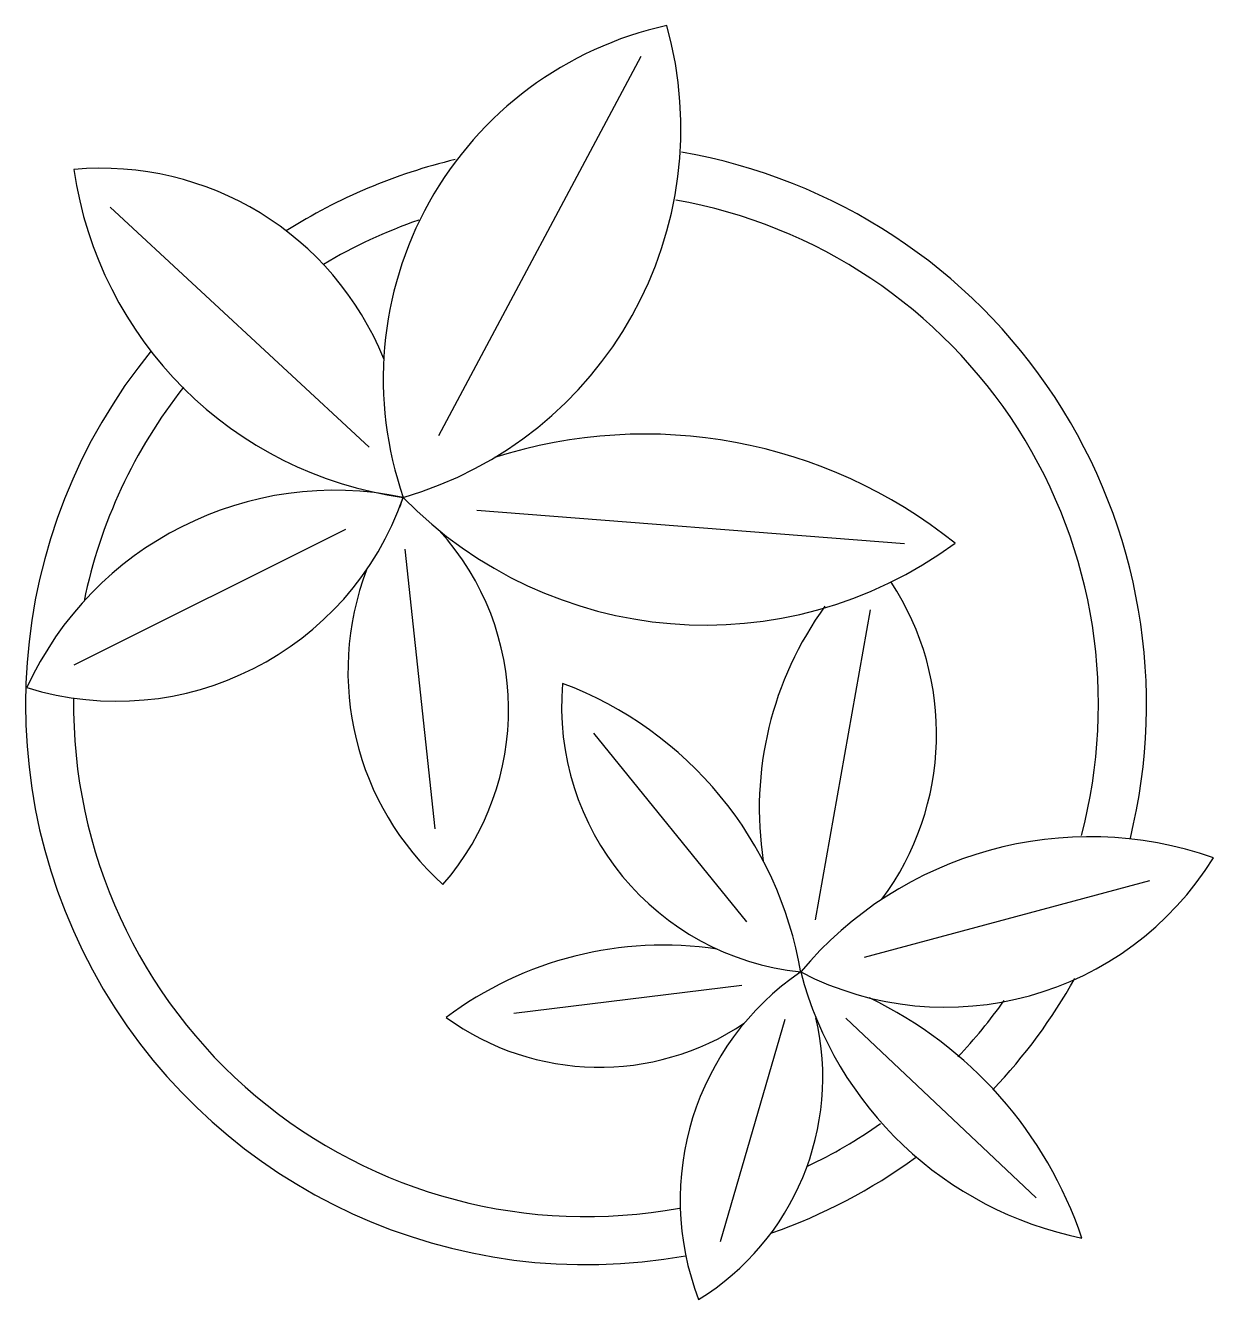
# Model space of a CAD drawing. Extents: x 3.324 to 4.066, y 5.59 to 6.386.
import ezdxf

# ---------------------------------------------------------------- set-up
doc = ezdxf.new("R2010")
doc.units = 0
doc.header["$MEASUREMENT"] = 0
doc.layers.get('0').update_dxf_attribs({"linetype": 'CONTINUOUS'})
doc.layers.add('HOJAS', color=3, linetype='CONTINUOUS')

msp = doc.modelspace()

# ---------------------------------------------------------------- linework, layer by layer
at = {"color": 0, "linetype": 'ByBlock'}
for radius, start, end in [(0.35, 346.19145, 80.19165), (0.35, 103.49277, 122.32518), (0.32, 345.16241, 79.91188), (0.32, 109.04454, 120.82428), (0.35, 140.86778, 280.20874), (0.32, 141.75085, 168.36766), (0.32, 179.30189, 280.49825), (0.35, 316.51055, 330.71334), (0.32, 316.53402, 324.66309), (0.32, 295.60622, 305.07391), (0.35, 289.35469, 305.99951)]:
    msp.add_arc((3.67412, 5.96166), radius, start, end, dxfattribs=at)
at = {"layer": 'HOJAS', "color": 3, "linetype": 'ByBlock'}
for p, q in [((3.7084, 6.3663), (3.5821, 6.12944)), ((3.37706, 6.27221), (3.53867, 6.12236)), ((3.87308, 6.06187), (3.60605, 6.08279)), ((3.35455, 5.98625), (3.52415, 6.0711)), ((3.57991, 5.88381), (3.56128, 6.05867)), ((3.81745, 5.8271), (3.85174, 6.02067)), ((3.77446, 5.8257), (3.67895, 5.9437)), ((3.848, 5.80375), (4.02613, 5.85172)), ((3.77133, 5.78593), (3.62895, 5.7685)), ((3.79825, 5.76477), (3.75779, 5.62598)), ((3.83642, 5.76559), (3.95526, 5.65339))]:
    msp.add_line(p, q, dxfattribs=at)
for centre, radius, start, end in [((3.77344, 6.1651), 0.22599, 102.49699, 199.15269), ((3.4934, 6.32146), 0.23992, 286.10833, 15.54134), ((3.37142, 6.10632), 0.19022, 21.99335, 95.13719), ((3.59317, 6.32987), 0.2412, 188.12444, 262.08712), ((3.71105, 5.82193), 0.30855, 51.16105, 107.76886), ((3.51708, 5.88405), 0.21131, 78.29257, 155.36835), ((3.38102, 6.15306), 0.18941, 252.79948, 340.86144), ((3.65293, 6.05329), 0.10031, 157.94517, 161.75847), ((3.74873, 6.2744), 0.26322, 224.17998, 306.30035), ((3.45929, 5.95843), 0.16643, 318.95009, 42.23916), ((3.70454, 5.98227), 0.17906, 159.22989, 228.03533), ((3.71981, 5.9431), 0.1732, 323.41094, 33.25701), ((3.99693, 5.89669), 0.21463, 143.98327, 188.82354), ((3.82562, 5.96033), 0.16677, 175.03858, 264.00598), ((3.57676, 5.75502), 0.23479, 9.604, 69.37071), ((3.98858, 5.6441), 0.23484, 70.76739, 140.18096), ((3.89856, 5.96927), 0.19676, 242.66479, 328.28355), ((3.72259, 5.58489), 0.2264, 81.52848, 126.83913), ((3.90535, 5.65198), 0.17246, 124.28268, 201.10871), ((4.02914, 5.85205), 0.22831, 194.6063, 258.53731), ((3.73878, 5.5453), 0.25867, 18.71313, 64.26736), ((3.68248, 5.89754), 0.16257, 233.96127, 303.79589), ((3.65864, 5.72884), 0.16333, 301.69698, 13.09104)]:
    msp.add_arc(centre, radius, start, end, dxfattribs=at)

doc.saveas('drawing.dxf')
